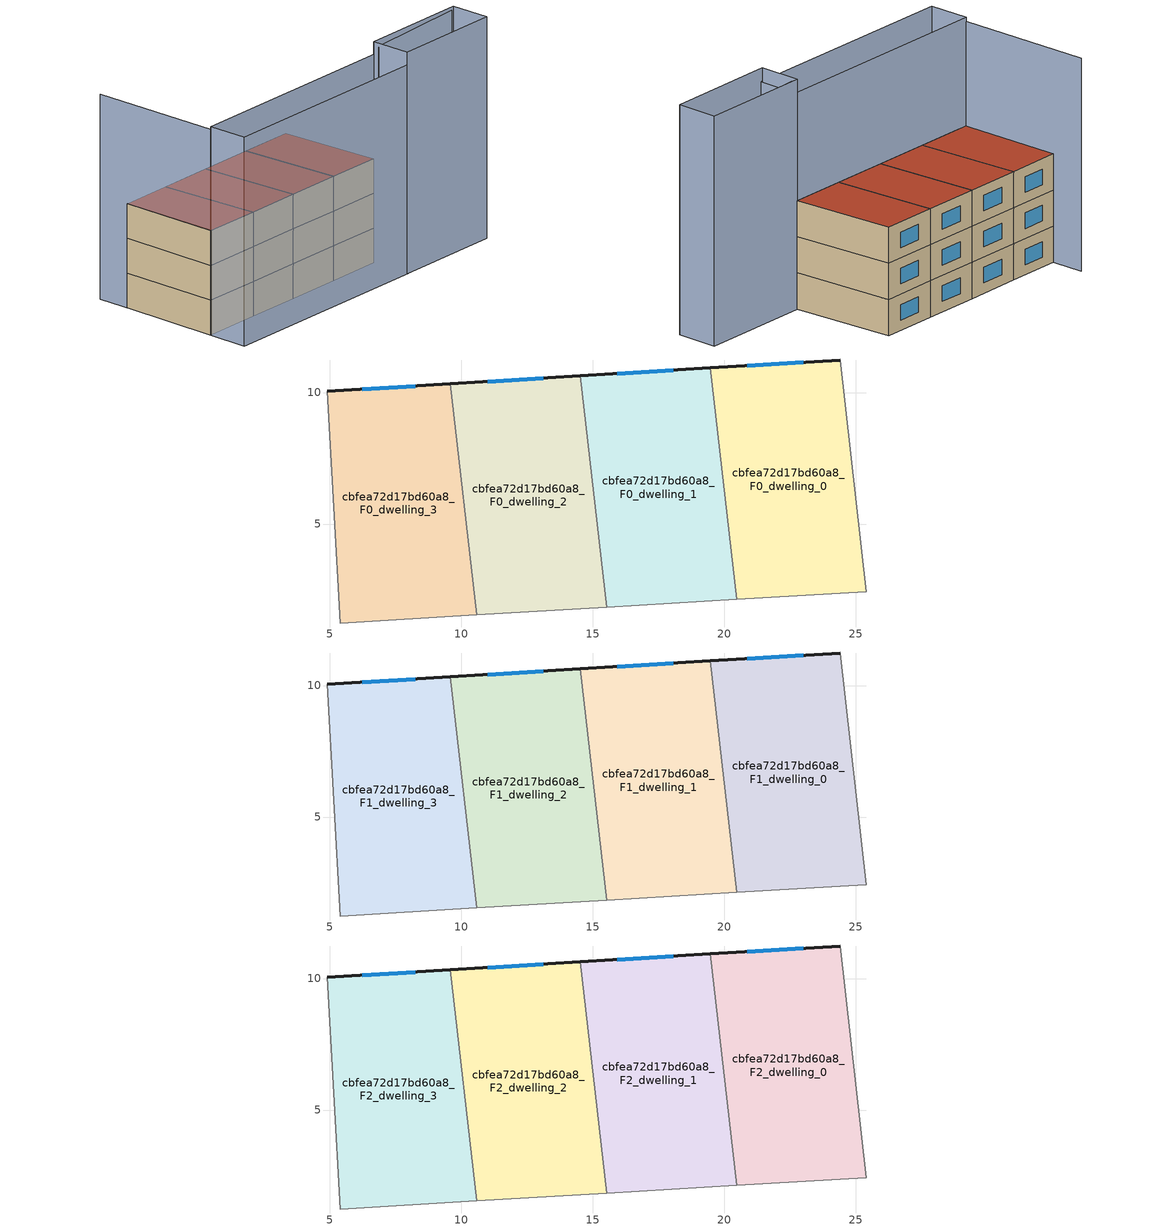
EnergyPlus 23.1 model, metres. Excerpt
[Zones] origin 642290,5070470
cbfea72d17bd60a8_F0_dwelling_0
 floor ground (EU_floor_Construction): 24.41,11.24 25.41,2.43 20.48,2.14 19.47,10.93 z0
 wall outside (EU_wall_Construction): 24.41,11.24 19.47,10.93 z0:3
 wall adiabatic (EU_wall_Construction): 20.48,2.14 25.41,2.43 24.41,11.24 z0:3
 wall to cbfea72d17bd60a8_F0_dwelling_1 (EU_wall_Construction): 19.47,10.93 20.48,2.14 z0:3
 window (EU_Window_Construction): 23,11.15 20.88,11.02 z0.86:2.14
cbfea72d17bd60a8_F0_dwelling_1
 floor ground (EU_floor_Construction): 19.47,10.93 20.48,2.14 15.54,1.84 14.53,10.63 z0
 wall outside (EU_wall_Construction): 19.47,10.93 14.53,10.63 z0:3
 wall adiabatic (EU_wall_Construction): 15.54,1.84 20.48,2.14 z0:3
 wall to cbfea72d17bd60a8_F0_dwelling_2 (EU_wall_Construction): 14.53,10.63 15.54,1.84 z0:3
 window (EU_Window_Construction): 18.06,10.85 15.94,10.72 z0.86:2.14
cbfea72d17bd60a8_F0_dwelling_2
 floor ground (EU_floor_Construction): 14.53,10.63 15.54,1.84 10.59,1.55 9.59,10.33 z0
 wall outside (EU_wall_Construction): 14.53,10.63 9.59,10.33 z0:3
 wall adiabatic (EU_wall_Construction): 10.59,1.55 15.54,1.84 z0:3
 wall to cbfea72d17bd60a8_F0_dwelling_3 (EU_wall_Construction): 9.59,10.33 10.59,1.55 z0:3
 window (EU_Window_Construction): 13.12,10.55 11,10.42 z0.86:2.14
cbfea72d17bd60a8_F0_dwelling_3
 floor ground (EU_floor_Construction): 9.59,10.33 10.59,1.55 5.39,1.24 4.9,10.04 z0
 wall outside (EU_wall_Construction): 9.59,10.33 4.9,10.04 z0:3
 wall adiabatic (EU_wall_Construction): 4.9,10.04 5.39,1.24 10.59,1.55 z0:3
 window (EU_Window_Construction): 8.25,10.25 6.23,10.12 z0.86:2.14
cbfea72d17bd60a8_F1_dwelling_0
 floor to cbfea72d17bd60a8_F0_dwelling_0 (EU_floor_Construction): 24.41,11.24 25.41,2.43 20.48,2.14 19.47,10.93 z3
 wall outside (EU_wall_Construction): 24.41,11.24 19.47,10.93 z3:6
 wall adiabatic (EU_wall_Construction): 20.48,2.14 25.41,2.43 24.41,11.24 z3:6
 wall to cbfea72d17bd60a8_F1_dwelling_1 (EU_wall_Construction): 19.47,10.93 20.48,2.14 z3:6
 window (EU_Window_Construction): 23,11.15 20.88,11.02 z3.86:5.14
cbfea72d17bd60a8_F1_dwelling_1
 floor to cbfea72d17bd60a8_F0_dwelling_1 (EU_floor_Construction): 19.47,10.93 20.48,2.14 15.54,1.84 14.53,10.63 z3
 wall outside (EU_wall_Construction): 19.47,10.93 14.53,10.63 z3:6
 wall adiabatic (EU_wall_Construction): 15.54,1.84 20.48,2.14 z3:6
 wall to cbfea72d17bd60a8_F1_dwelling_2 (EU_wall_Construction): 14.53,10.63 15.54,1.84 z3:6
 window (EU_Window_Construction): 18.06,10.85 15.94,10.72 z3.86:5.14
cbfea72d17bd60a8_F1_dwelling_2
 floor to cbfea72d17bd60a8_F0_dwelling_2 (EU_floor_Construction): 14.53,10.63 15.54,1.84 10.59,1.55 9.59,10.33 z3
 wall outside (EU_wall_Construction): 14.53,10.63 9.59,10.33 z3:6
 wall adiabatic (EU_wall_Construction): 10.59,1.55 15.54,1.84 z3:6
 wall to cbfea72d17bd60a8_F1_dwelling_3 (EU_wall_Construction): 9.59,10.33 10.59,1.55 z3:6
 window (EU_Window_Construction): 13.12,10.55 11,10.42 z3.86:5.14
cbfea72d17bd60a8_F1_dwelling_3
 floor to cbfea72d17bd60a8_F0_dwelling_3 (EU_floor_Construction): 9.59,10.33 10.59,1.55 5.39,1.24 4.9,10.04 z3
 wall outside (EU_wall_Construction): 9.59,10.33 4.9,10.04 z3:6
 wall adiabatic (EU_wall_Construction): 4.9,10.04 5.39,1.24 10.59,1.55 z3:6
 window (EU_Window_Construction): 8.25,10.25 6.23,10.12 z3.86:5.14
cbfea72d17bd60a8_F2_dwelling_0
 floor to cbfea72d17bd60a8_F1_dwelling_0 (EU_floor_Construction): 24.41,11.24 25.41,2.43 20.48,2.14 19.47,10.93 z6
 wall outside (EU_wall_Construction): 24.41,11.24 19.47,10.93 z6:9
 wall adiabatic (EU_wall_Construction): 20.48,2.14 25.41,2.43 24.41,11.24 z6:9
 wall to cbfea72d17bd60a8_F2_dwelling_1 (EU_wall_Construction): 19.47,10.93 20.48,2.14 z6:9
 window (EU_Window_Construction): 23,11.15 20.88,11.02 z6.86:8.14
 roof outside (EU_roof_Construction): 25.41,2.43 24.41,11.24 19.47,10.93 20.48,2.14 z9
cbfea72d17bd60a8_F2_dwelling_1
 floor to cbfea72d17bd60a8_F1_dwelling_1 (EU_floor_Construction): 19.47,10.93 20.48,2.14 15.54,1.84 14.53,10.63 z6
 wall outside (EU_wall_Construction): 19.47,10.93 14.53,10.63 z6:9
 wall adiabatic (EU_wall_Construction): 15.54,1.84 20.48,2.14 z6:9
 wall to cbfea72d17bd60a8_F2_dwelling_2 (EU_wall_Construction): 14.53,10.63 15.54,1.84 z6:9
 window (EU_Window_Construction): 18.06,10.85 15.94,10.72 z6.86:8.14
 roof outside (EU_roof_Construction): 20.48,2.14 19.47,10.93 14.53,10.63 15.54,1.84 z9
cbfea72d17bd60a8_F2_dwelling_2
 floor to cbfea72d17bd60a8_F1_dwelling_2 (EU_floor_Construction): 14.53,10.63 15.54,1.84 10.59,1.55 9.59,10.33 z6
 wall outside (EU_wall_Construction): 14.53,10.63 9.59,10.33 z6:9
 wall adiabatic (EU_wall_Construction): 10.59,1.55 15.54,1.84 z6:9
 wall to cbfea72d17bd60a8_F2_dwelling_3 (EU_wall_Construction): 9.59,10.33 10.59,1.55 z6:9
 window (EU_Window_Construction): 13.12,10.55 11,10.42 z6.86:8.14
 roof outside (EU_roof_Construction): 15.54,1.84 14.53,10.63 9.59,10.33 10.59,1.55 z9
cbfea72d17bd60a8_F2_dwelling_3
 floor to cbfea72d17bd60a8_F1_dwelling_3 (EU_floor_Construction): 9.59,10.33 10.59,1.55 5.39,1.24 4.9,10.04 z6
 wall outside (EU_wall_Construction): 9.59,10.33 4.9,10.04 z6:9
 wall adiabatic (EU_wall_Construction): 4.9,10.04 5.39,1.24 10.59,1.55 z6:9
 window (EU_Window_Construction): 8.25,10.25 6.23,10.12 z6.86:8.14
 roof outside (EU_roof_Construction): 10.59,1.55 9.59,10.33 4.9,10.04 5.39,1.24 z9
shading: 5.39,1.24 25.6,2.44 / 25.6,2.44 25.81,-1.07 / 25.81,-1.07 5.6,-2.28 / 5.6,-2.28 5.39,1.24 z0:18; 35.43,-0.46 25.63,-1.08 / 25.63,-1.08 25.41,2.43 / 25.41,2.43 35.21,3.05 / 35.21,3.05 35.43,-0.46 z0:19.1; 4.71,12.85 5.48,1.24 z0:17.7; 35.01,3.03 25.47,1.92 z0:18.8
[Building]
EU S2 Campaign: North Axis=0; Terrain=City; Solar Distribution=FullExterior
[Site:Location]
Lyon-Bron: Latitude=45.75; Longitude=5; Time Zone=1; Elevation=198
[SizingPeriod:WeatherFileDays]
AnnualSizingPeriod: Begin Month=1; Begin Day of Month=1; End Month=12; End Day of Month=31; Day of Week for Start Day=Monday; Use Weather File Daylight Saving Period=No; Use Weather File Rain and Snow Indicators=No
[MATERIAL]
EU_InternalMass_Material: Roughness=MediumRough; Thickness=0.1; Conductivity=1; Density=1800; Specific Heat=900; Thermal Absorptance=0.9; Solar Absorptance=0.7; Visible Absorptance=0.7
[MATERIAL:NOMASS] Roughness=MediumRough; Thermal Absorptance=0.9; Solar Absorptance=0.7; Visible Absorptance=0.7
Name | Thermal Resistance
EU_wall_NoMass | 2.09208
EU_roof_NoMass | 1.38566
EU_floor_NoMass | 1.54632
[WINDOWMATERIAL:SIMPLEGLAZINGSYSTEM]
EU_Window_SimpleGlazing: UFactor=2.76486; Solar Heat Gain Coefficient=0.75; Visible Transmittance=0.75
[CONSTRUCTION]
EU_wall_Construction: EU_wall_NoMass
EU_roof_Construction: EU_roof_NoMass
EU_floor_Construction: EU_floor_NoMass
EU_InternalMass_Construction: EU_InternalMass_Material
EU_Window_Construction: EU_Window_SimpleGlazing
[ZONE] Type=1; Multiplier=1; Ceiling Height=autocalculate; Floor Area=autocalculate; Part of Total Floor Area=Yes
Name | Volume
cbfea72d17bd60a8_F0_dwelling_0 | 131.2
cbfea72d17bd60a8_F1_dwelling_0; cbfea72d17bd60a8_F2_dwelling_0 | 131.199
cbfea72d17bd60a8_F0_dwelling_1; cbfea72d17bd60a8_F1_dwelling_1; cbfea72d17bd60a8_F2_dwelling_1 | 131.196
cbfea72d17bd60a8_F0_dwelling_2; cbfea72d17bd60a8_F1_dwelling_2; cbfea72d17bd60a8_F2_dwelling_2 | 131.217
cbfea72d17bd60a8_F0_dwelling_3 | 131.193
cbfea72d17bd60a8_F1_dwelling_3; cbfea72d17bd60a8_F2_dwelling_3 | 131.194
[INTERNALMASS] Construction=EU_InternalMass_Construction
Name | Zone or ZoneList | Surface Area
cbfea72d17bd60a8_F0_dwelling_0_EU_InternalMass | cbfea72d17bd60a8_F0_dwelling_0 | 43.7332
cbfea72d17bd60a8_F0_dwelling_1_EU_InternalMass | cbfea72d17bd60a8_F0_dwelling_1 | 43.7318
cbfea72d17bd60a8_F0_dwelling_2_EU_InternalMass | cbfea72d17bd60a8_F0_dwelling_2 | 43.7389
cbfea72d17bd60a8_F0_dwelling_3_EU_InternalMass | cbfea72d17bd60a8_F0_dwelling_3 | 43.7313
cbfea72d17bd60a8_F1_dwelling_0_EU_InternalMass | cbfea72d17bd60a8_F1_dwelling_0 | 43.7332
cbfea72d17bd60a8_F1_dwelling_1_EU_InternalMass | cbfea72d17bd60a8_F1_dwelling_1 | 43.7318
cbfea72d17bd60a8_F1_dwelling_2_EU_InternalMass | cbfea72d17bd60a8_F1_dwelling_2 | 43.7389
cbfea72d17bd60a8_F1_dwelling_3_EU_InternalMass | cbfea72d17bd60a8_F1_dwelling_3 | 43.7313
cbfea72d17bd60a8_F2_dwelling_0_EU_InternalMass | cbfea72d17bd60a8_F2_dwelling_0 | 43.7332
cbfea72d17bd60a8_F2_dwelling_1_EU_InternalMass | cbfea72d17bd60a8_F2_dwelling_1 | 43.7318
cbfea72d17bd60a8_F2_dwelling_2_EU_InternalMass | cbfea72d17bd60a8_F2_dwelling_2 | 43.7389
cbfea72d17bd60a8_F2_dwelling_3_EU_InternalMass | cbfea72d17bd60a8_F2_dwelling_3 | 43.7313
[OTHEREQUIPMENT] Fuel Type=Electricity; Design Level Calculation Method=Watts/Area; Power per Zone Floor Area=1; Fraction Latent=0; Fraction Radiant=0; Fraction Lost=0; Carbon Dioxide Generation Rate=0; EndUse Subcategory=EU_Step8_InternalGains
Name | Zone or ZoneList or Space or SpaceList | Schedule
EU_Step8_InternalGain_cbfea72d17bd60a8_F0_dwelling_0_f000 | cbfea72d17bd60a8_F0_dwelling_0 | EU_Step8_GainSchedule_cbfea72d17bd60a8_F0_dwelling_0_f000
EU_Step8_InternalGain_cbfea72d17bd60a8_F0_dwelling_1_f000 | cbfea72d17bd60a8_F0_dwelling_1 | EU_Step8_GainSchedule_cbfea72d17bd60a8_F0_dwelling_1_f000
EU_Step8_InternalGain_cbfea72d17bd60a8_F0_dwelling_2_f000 | cbfea72d17bd60a8_F0_dwelling_2 | EU_Step8_GainSchedule_cbfea72d17bd60a8_F0_dwelling_2_f000
EU_Step8_InternalGain_cbfea72d17bd60a8_F0_dwelling_3_f000 | cbfea72d17bd60a8_F0_dwelling_3 | EU_Step8_GainSchedule_cbfea72d17bd60a8_F0_dwelling_3_f000
EU_Step8_InternalGain_cbfea72d17bd60a8_F1_dwelling_0_f000 | cbfea72d17bd60a8_F1_dwelling_0 | EU_Step8_GainSchedule_cbfea72d17bd60a8_F1_dwelling_0_f000
EU_Step8_InternalGain_cbfea72d17bd60a8_F1_dwelling_1_f000 | cbfea72d17bd60a8_F1_dwelling_1 | EU_Step8_GainSchedule_cbfea72d17bd60a8_F1_dwelling_1_f000
EU_Step8_InternalGain_cbfea72d17bd60a8_F1_dwelling_2_f000 | cbfea72d17bd60a8_F1_dwelling_2 | EU_Step8_GainSchedule_cbfea72d17bd60a8_F1_dwelling_2_f000
EU_Step8_InternalGain_cbfea72d17bd60a8_F1_dwelling_3_f000 | cbfea72d17bd60a8_F1_dwelling_3 | EU_Step8_GainSchedule_cbfea72d17bd60a8_F1_dwelling_3_f000
EU_Step8_InternalGain_cbfea72d17bd60a8_F2_dwelling_0_f000 | cbfea72d17bd60a8_F2_dwelling_0 | EU_Step8_GainSchedule_cbfea72d17bd60a8_F2_dwelling_0_f000
EU_Step8_InternalGain_cbfea72d17bd60a8_F2_dwelling_1_f000 | cbfea72d17bd60a8_F2_dwelling_1 | EU_Step8_GainSchedule_cbfea72d17bd60a8_F2_dwelling_1_f000
EU_Step8_InternalGain_cbfea72d17bd60a8_F2_dwelling_2_f000 | cbfea72d17bd60a8_F2_dwelling_2 | EU_Step8_GainSchedule_cbfea72d17bd60a8_F2_dwelling_2_f000
EU_Step8_InternalGain_cbfea72d17bd60a8_F2_dwelling_3_f000 | cbfea72d17bd60a8_F2_dwelling_3 | EU_Step8_GainSchedule_cbfea72d17bd60a8_F2_dwelling_3_f000
[ZONEVENTILATION:DESIGNFLOWRATE] Schedule=EU_AlwaysOn; Design Flow Rate Calculation Method=AirChanges/Hour; Air Changes per Hour=0.562345; Ventilation Type=Natural; Fan Pressure Rise=0; Fan Total Efficiency=1; Constant Term Coefficient=1; Temperature Term Coefficient=0; Velocity Term Coefficient=0; Velocity Squared Term Coefficient=0; Minimum Indoor Temperature=-100; Maximum Indoor Temperature=100; Delta Temperature=-100; Minimum Outdoor Temperature=-100; Maximum Outdoor Temperature=100; Maximum Wind Speed=40
Name | Zone or ZoneList or Space or SpaceList
EU_ConstantAir_cbfea72d17bd60a8_F0_dwelling_0 | cbfea72d17bd60a8_F0_dwelling_0
EU_ConstantAir_cbfea72d17bd60a8_F0_dwelling_1 | cbfea72d17bd60a8_F0_dwelling_1
EU_ConstantAir_cbfea72d17bd60a8_F0_dwelling_2 | cbfea72d17bd60a8_F0_dwelling_2
EU_ConstantAir_cbfea72d17bd60a8_F0_dwelling_3 | cbfea72d17bd60a8_F0_dwelling_3
EU_ConstantAir_cbfea72d17bd60a8_F1_dwelling_0 | cbfea72d17bd60a8_F1_dwelling_0
EU_ConstantAir_cbfea72d17bd60a8_F1_dwelling_1 | cbfea72d17bd60a8_F1_dwelling_1
EU_ConstantAir_cbfea72d17bd60a8_F1_dwelling_2 | cbfea72d17bd60a8_F1_dwelling_2
EU_ConstantAir_cbfea72d17bd60a8_F1_dwelling_3 | cbfea72d17bd60a8_F1_dwelling_3
EU_ConstantAir_cbfea72d17bd60a8_F2_dwelling_0 | cbfea72d17bd60a8_F2_dwelling_0
EU_ConstantAir_cbfea72d17bd60a8_F2_dwelling_1 | cbfea72d17bd60a8_F2_dwelling_1
EU_ConstantAir_cbfea72d17bd60a8_F2_dwelling_2 | cbfea72d17bd60a8_F2_dwelling_2
EU_ConstantAir_cbfea72d17bd60a8_F2_dwelling_3 | cbfea72d17bd60a8_F2_dwelling_3
[HVACTEMPLATE:THERMOSTAT] Constant Heating Setpoint=20; Constant Cooling Setpoint=50
EU_HeatOnly_cbfea72d17bd60a8_F0_dwelling_0; EU_HeatOnly_cbfea72d17bd60a8_F0_dwelling_1; EU_HeatOnly_cbfea72d17bd60a8_F0_dwelling_2; EU_HeatOnly_cbfea72d17bd60a8_F0_dwelling_3; EU_HeatOnly_cbfea72d17bd60a8_F1_dwelling_0; EU_HeatOnly_cbfea72d17bd60a8_F1_dwelling_1; EU_HeatOnly_cbfea72d17bd60a8_F1_dwelling_2; EU_HeatOnly_cbfea72d17bd60a8_F1_dwelling_3; EU_HeatOnly_cbfea72d17bd60a8_F2_dwelling_0; EU_HeatOnly_cbfea72d17bd60a8_F2_dwelling_1; EU_HeatOnly_cbfea72d17bd60a8_F2_dwelling_2; EU_HeatOnly_cbfea72d17bd60a8_F2_dwelling_3
[HVACTEMPLATE:ZONE:IDEALLOADSAIRSYSTEM] System Availability Schedule=EU_AlwaysOn; Maximum Heating Supply Air Temperature=50; Minimum Cooling Supply Air Temperature=13; Maximum Heating Supply Air Humidity Ratio=0.0156; Minimum Cooling Supply Air Humidity Ratio=0.0077; Heating Limit=NoLimit; Cooling Limit=NoLimit; Heating Availability Schedule=EU_AlwaysOn; Cooling Availability Schedule=EU_CoolingOff; Dehumidification Control Type=ConstantSensibleHeatRatio; Cooling Sensible Heat Ratio=0.7; Dehumidification Setpoint=60; Humidification Control Type=None; Humidification Setpoint=30; Outdoor Air Method=None; Outdoor Air Flow Rate per Person=0.00944; Outdoor Air Flow Rate per Zone Floor Area=0; Outdoor Air Flow Rate per Zone=0; Demand Controlled Ventilation Type=None; Outdoor Air Economizer Type=NoEconomizer; Heat Recovery Type=None; Sensible Heat Recovery Effectiveness=0.7; Latent Heat Recovery Effectiveness=0.65
Name | Template Thermostat
cbfea72d17bd60a8_F0_dwelling_0 | EU_HeatOnly_cbfea72d17bd60a8_F0_dwelling_0
cbfea72d17bd60a8_F0_dwelling_1 | EU_HeatOnly_cbfea72d17bd60a8_F0_dwelling_1
cbfea72d17bd60a8_F0_dwelling_2 | EU_HeatOnly_cbfea72d17bd60a8_F0_dwelling_2
cbfea72d17bd60a8_F0_dwelling_3 | EU_HeatOnly_cbfea72d17bd60a8_F0_dwelling_3
cbfea72d17bd60a8_F1_dwelling_0 | EU_HeatOnly_cbfea72d17bd60a8_F1_dwelling_0
cbfea72d17bd60a8_F1_dwelling_1 | EU_HeatOnly_cbfea72d17bd60a8_F1_dwelling_1
cbfea72d17bd60a8_F1_dwelling_2 | EU_HeatOnly_cbfea72d17bd60a8_F1_dwelling_2
cbfea72d17bd60a8_F1_dwelling_3 | EU_HeatOnly_cbfea72d17bd60a8_F1_dwelling_3
cbfea72d17bd60a8_F2_dwelling_0 | EU_HeatOnly_cbfea72d17bd60a8_F2_dwelling_0
cbfea72d17bd60a8_F2_dwelling_1 | EU_HeatOnly_cbfea72d17bd60a8_F2_dwelling_1
cbfea72d17bd60a8_F2_dwelling_2 | EU_HeatOnly_cbfea72d17bd60a8_F2_dwelling_2
cbfea72d17bd60a8_F2_dwelling_3 | EU_HeatOnly_cbfea72d17bd60a8_F2_dwelling_3
[SIZING:ZONE] Zone Cooling Design Supply Air Temperature Input Method=SupplyAirTemperature; Zone Cooling Design Supply Air Temperature=13; Zone Heating Design Supply Air Temperature Input Method=SupplyAirTemperature; Zone Heating Design Supply Air Temperature=50; Zone Cooling Design Supply Air Humidity Ratio=0.008; Zone Heating Design Supply Air Humidity Ratio=0.008; Cooling Design Air Flow Method=DesignDay; Cooling Design Air Flow Rate=0; Cooling Minimum Air Flow per Zone Floor Area=0.000762; Cooling Minimum Air Flow=0; Cooling Minimum Air Flow Fraction=0.2; Heating Design Air Flow Method=DesignDay; Heating Design Air Flow Rate=0; Heating Maximum Air Flow per Zone Floor Area=0.002032; Heating Maximum Air Flow=0.141576; Heating Maximum Air Flow Fraction=0.3; Account for Dedicated Outdoor Air System=No; Dedicated Outdoor Air System Control Strategy=NeutralSupplyAir; Dedicated Outdoor Air Low Setpoint Temperature for Design=autosize; Dedicated Outdoor Air High Setpoint Temperature for Design=autosize; Zone Load Sizing Method=Sensible Load Only No Latent Load; Zone Latent Cooling Design Supply Air Humidity Ratio Input Method=HumidityRatioDifference; Zone Cooling Design Supply Air Humidity Ratio Difference=0.005; Zone Latent Heating Design Supply Air Humidity Ratio Input Method=HumidityRatioDifference; Zone Humidification Design Supply Air Humidity Ratio Difference=0.005
cbfea72d17bd60a8_F0_dwelling_0; cbfea72d17bd60a8_F0_dwelling_1; cbfea72d17bd60a8_F0_dwelling_2; cbfea72d17bd60a8_F0_dwelling_3; cbfea72d17bd60a8_F1_dwelling_0; cbfea72d17bd60a8_F1_dwelling_1; cbfea72d17bd60a8_F1_dwelling_2; cbfea72d17bd60a8_F1_dwelling_3; cbfea72d17bd60a8_F2_dwelling_0; cbfea72d17bd60a8_F2_dwelling_1; cbfea72d17bd60a8_F2_dwelling_2; cbfea72d17bd60a8_F2_dwelling_3
[SCHEDULE:CONSTANT]
Name | Hourly Value
EU_AlwaysOn | 1
EU_CoolingOff | 0
[SCHEDULE:FILE] Column Number=1; Rows to Skip at Top=0; Number of Hours of Data=8760; Column Separator=Comma; Interpolate to Timestep=No; Minutes per Item=60; Adjust Schedule for Daylight Savings=Yes
Name | File
EU_Step8_GainSchedule_cbfea72d17bd60a8_F0_dwelling_0_f000 | ../../schedules/cbfea72d17bd60a8/cbfea72d17bd60a8_F0_dwelling_0_f000_gain.csv
EU_Step8_GainSchedule_cbfea72d17bd60a8_F0_dwelling_1_f000 | ../../schedules/cbfea72d17bd60a8/cbfea72d17bd60a8_F0_dwelling_1_f000_gain.csv
EU_Step8_GainSchedule_cbfea72d17bd60a8_F0_dwelling_2_f000 | ../../schedules/cbfea72d17bd60a8/cbfea72d17bd60a8_F0_dwelling_2_f000_gain.csv
EU_Step8_GainSchedule_cbfea72d17bd60a8_F0_dwelling_3_f000 | ../../schedules/cbfea72d17bd60a8/cbfea72d17bd60a8_F0_dwelling_3_f000_gain.csv
EU_Step8_GainSchedule_cbfea72d17bd60a8_F1_dwelling_0_f000 | ../../schedules/cbfea72d17bd60a8/cbfea72d17bd60a8_F1_dwelling_0_f000_gain.csv
EU_Step8_GainSchedule_cbfea72d17bd60a8_F1_dwelling_1_f000 | ../../schedules/cbfea72d17bd60a8/cbfea72d17bd60a8_F1_dwelling_1_f000_gain.csv
EU_Step8_GainSchedule_cbfea72d17bd60a8_F1_dwelling_2_f000 | ../../schedules/cbfea72d17bd60a8/cbfea72d17bd60a8_F1_dwelling_2_f000_gain.csv
EU_Step8_GainSchedule_cbfea72d17bd60a8_F1_dwelling_3_f000 | ../../schedules/cbfea72d17bd60a8/cbfea72d17bd60a8_F1_dwelling_3_f000_gain.csv
EU_Step8_GainSchedule_cbfea72d17bd60a8_F2_dwelling_0_f000 | ../../schedules/cbfea72d17bd60a8/cbfea72d17bd60a8_F2_dwelling_0_f000_gain.csv
EU_Step8_GainSchedule_cbfea72d17bd60a8_F2_dwelling_1_f000 | ../../schedules/cbfea72d17bd60a8/cbfea72d17bd60a8_F2_dwelling_1_f000_gain.csv
EU_Step8_GainSchedule_cbfea72d17bd60a8_F2_dwelling_2_f000 | ../../schedules/cbfea72d17bd60a8/cbfea72d17bd60a8_F2_dwelling_2_f000_gain.csv
EU_Step8_GainSchedule_cbfea72d17bd60a8_F2_dwelling_3_f000 | ../../schedules/cbfea72d17bd60a8/cbfea72d17bd60a8_F2_dwelling_3_f000_gain.csv
